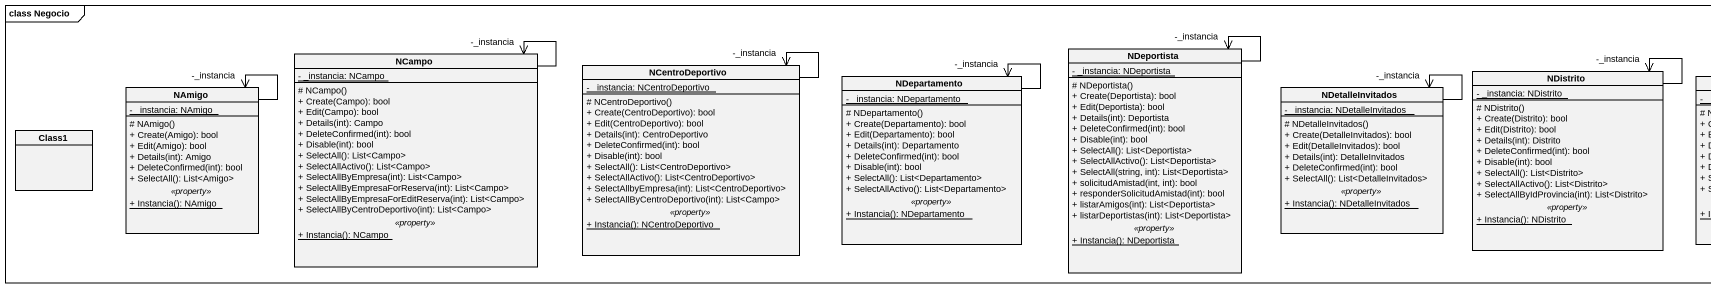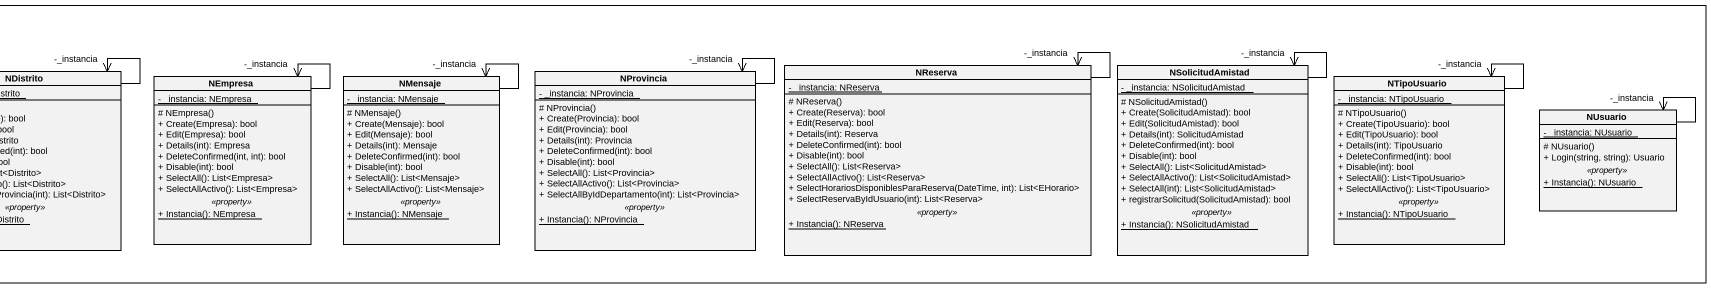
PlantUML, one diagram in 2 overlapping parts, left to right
@startuml
mainframe class Negocio
hide circle
hide empty members
skinparam classAttributeIconSize 0
class NCampo {
  {static} - _instancia: NCampo
  --
  # NCampo()
  + Create(Campo): bool
  + Edit(Campo): bool
  + Details(int): Campo
  + DeleteConfirmed(int): bool
  + Disable(int): bool
  + SelectAll(): List<Campo>
  + SelectAllActivo(): List<Campo>
  + SelectAllByEmpresa(int): List<Campo>
  + SelectAllByEmpresaForReserva(int): List<Campo>
  + SelectAllByEmpresaForEditReserva(int): List<Campo>
  + SelectAllByCentroDeportivo(int): List<Campo>
  .. <<property>> ..
  {static} + Instancia(): NCampo
}
class NCentroDeportivo {
  {static} - _instancia: NCentroDeportivo
  --
  # NCentroDeportivo()
  + Create(CentroDeportivo): bool
  + Edit(CentroDeportivo): bool
  + Details(int): CentroDeportivo
  + DeleteConfirmed(int): bool
  + Disable(int): bool
  + SelectAll(): List<CentroDeportivo>
  + SelectAllActivo(): List<CentroDeportivo>
  + SelectAllbyEmpresa(int): List<CentroDeportivo>
  + SelectAllByCentroDeportivo(int): List<Campo>
  .. <<property>> ..
  {static} + Instancia(): NCentroDeportivo
}
class NDepartamento {
  {static} - _instancia: NDepartamento
  --
  # NDepartamento()
  + Create(Departamento): bool
  + Edit(Departamento): bool
  + Details(int): Departamento
  + DeleteConfirmed(int): bool
  + Disable(int): bool
  + SelectAll(): List<Departamento>
  + SelectAllActivo(): List<Departamento>
  .. <<property>> ..
  {static} + Instancia(): NDepartamento
}
class NDeportista {
  {static} - _instancia: NDeportista
  --
  # NDeportista()
  + Create(Deportista): bool
  + Edit(Deportista): bool
  + Details(int): Deportista
  + DeleteConfirmed(int): bool
  + Disable(int): bool
  + SelectAll(): List<Deportista>
  + SelectAllActivo(): List<Deportista>
  + SelectAll(string, int): List<Deportista>
  + solicitudAmistad(int, int): bool
  + responderSolicitudAmistad(int): bool
  + listarAmigos(int): List<Deportista>
  + listarDeportistas(int): List<Deportista>
  .. <<property>> ..
  {static} + Instancia(): NDeportista
}
class NDistrito {
  {static} - _instancia: NDistrito
  --
  # NDistrito()
  + Create(Distrito): bool
  + Edit(Distrito): bool
  + Details(int): Distrito
  + DeleteConfirmed(int): bool
  + Disable(int): bool
  + SelectAll(): List<Distrito>
  + SelectAllActivo(): List<Distrito>
  + SelectAllByIdProvincia(int): List<Distrito>
  .. <<property>> ..
  {static} + Instancia(): NDistrito
}
class NEmpresa {
  {static} - _instancia: NEmpresa
  --
  # NEmpresa()
  + Create(Empresa): bool
  + Edit(Empresa): bool
  + Details(int): Empresa
  + DeleteConfirmed(int, int): bool
  + Disable(int): bool
  + SelectAll(): List<Empresa>
  + SelectAllActivo(): List<Empresa>
  .. <<property>> ..
  {static} + Instancia(): NEmpresa
}
class NMensaje {
  {static} - _instancia: NMensaje
  --
  # NMensaje()
  + Create(Mensaje): bool
  + Edit(Mensaje): bool
  + Details(int): Mensaje
  + DeleteConfirmed(int): bool
  + Disable(int): bool
  + SelectAll(): List<Mensaje>
  + SelectAllActivo(): List<Mensaje>
  .. <<property>> ..
  {static} + Instancia(): NMensaje
}
class NProvincia {
  {static} - _instancia: NProvincia
  --
  # NProvincia()
  + Create(Provincia): bool
  + Edit(Provincia): bool
  + Details(int): Provincia
  + DeleteConfirmed(int): bool
  + Disable(int): bool
  + SelectAll(): List<Provincia>
  + SelectAllActivo(): List<Provincia>
  + SelectAllByIdDepartamento(int): List<Provincia>
  .. <<property>> ..
  {static} + Instancia(): NProvincia
}
class NReserva {
  {static} - _instancia: NReserva
  --
  # NReserva()
  + Create(Reserva): bool
  + Edit(Reserva): bool
  + Details(int): Reserva
  + DeleteConfirmed(int): bool
  + Disable(int): bool
  + SelectAll(): List<Reserva>
  + SelectAllActivo(): List<Reserva>
  + SelectHorariosDisponiblesParaReserva(DateTime, int): List<EHorario>
  + SelectReservaByIdUsuario(int): List<Reserva>
  .. <<property>> ..
  {static} + Instancia(): NReserva
}
class NSolicitudAmistad {
  {static} - _instancia: NSolicitudAmistad
  --
  # NSolicitudAmistad()
  + Create(SolicitudAmistad): bool
  + Edit(SolicitudAmistad): bool
  + Details(int): SolicitudAmistad
  + DeleteConfirmed(int): bool
  + Disable(int): bool
  + SelectAll(): List<SolicitudAmistad>
  + SelectAllActivo(): List<SolicitudAmistad>
  + SelectAll(int): List<SolicitudAmistad>
  + registrarSolicitud(SolicitudAmistad): bool
  .. <<property>> ..
  {static} + Instancia(): NSolicitudAmistad
}
class NTipoUsuario {
  {static} - _instancia: NTipoUsuario
  --
  # NTipoUsuario()
  + Create(TipoUsuario): bool
  + Edit(TipoUsuario): bool
  + Details(int): TipoUsuario
  + DeleteConfirmed(int): bool
  + Disable(int): bool
  + SelectAll(): List<TipoUsuario>
  + SelectAllActivo(): List<TipoUsuario>
  .. <<property>> ..
  {static} + Instancia(): NTipoUsuario
}
class NAmigo {
  {static} - _instancia: NAmigo
  --
  # NAmigo()
  + Create(Amigo): bool
  + Edit(Amigo): bool
  + Details(int): Amigo
  + DeleteConfirmed(int): bool
  + SelectAll(): List<Amigo>
  .. <<property>> ..
  {static} + Instancia(): NAmigo
}
class NDetalleInvitados {
  {static} - _instancia: NDetalleInvitados
  --
  # NDetalleInvitados()
  + Create(DetalleInvitados): bool
  + Edit(DetalleInvitados): bool
  + Details(int): DetalleInvitados
  + DeleteConfirmed(int): bool
  + SelectAll(): List<DetalleInvitados>
  .. <<property>> ..
  {static} + Instancia(): NDetalleInvitados
}
class NUsuario {
  {static} - _instancia: NUsuario
  --
  # NUsuario()
  + Login(string, string): Usuario
  .. <<property>> ..
  {static} + Instancia(): NUsuario
}
class Class1
NCampo --> "-_instancia" NCampo
NCentroDeportivo --> "-_instancia" NCentroDeportivo
NDepartamento --> "-_instancia" NDepartamento
NDeportista --> "-_instancia" NDeportista
NDistrito --> "-_instancia" NDistrito
NEmpresa --> "-_instancia" NEmpresa
NMensaje --> "-_instancia" NMensaje
NProvincia --> "-_instancia" NProvincia
NReserva --> "-_instancia" NReserva
NSolicitudAmistad --> "-_instancia" NSolicitudAmistad
NTipoUsuario --> "-_instancia" NTipoUsuario
NAmigo --> "-_instancia" NAmigo
NDetalleInvitados --> "-_instancia" NDetalleInvitados
NUsuario --> "-_instancia" NUsuario
@enduml
